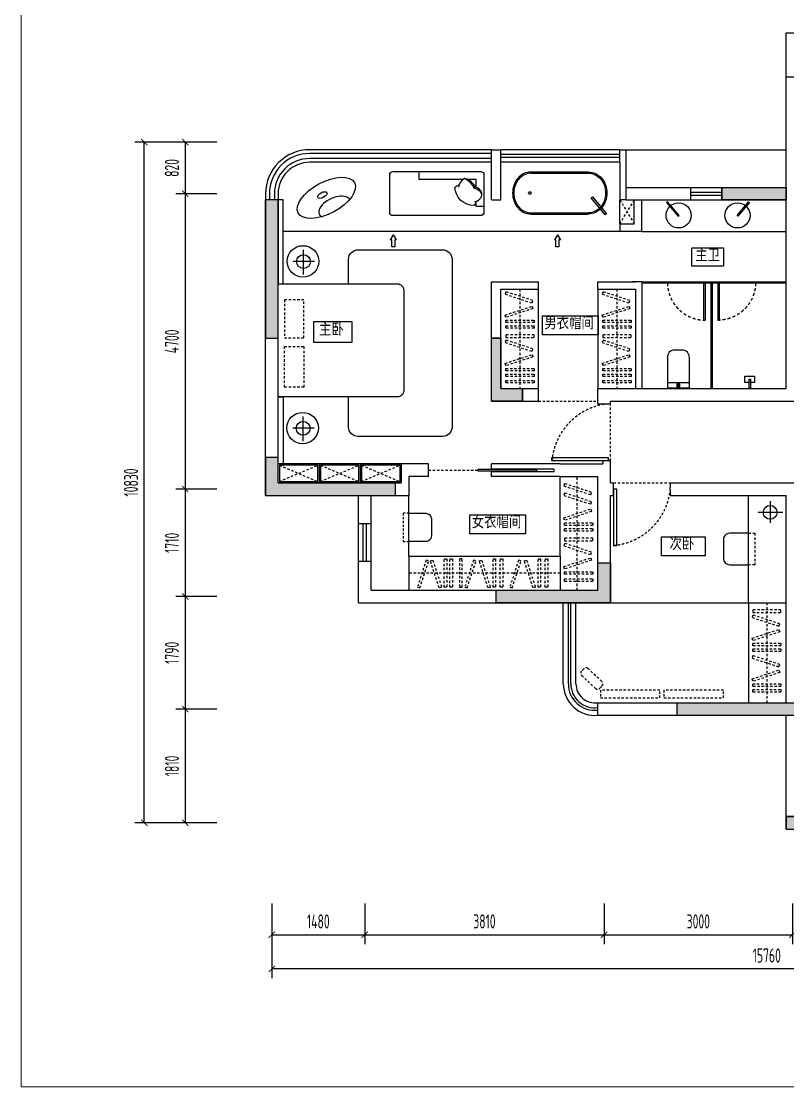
# Model space of a CAD drawing. Header units: millimetres. Extents: x 21217 to 46165, y -231 to 25473.
# Drawn here: x 21217 to 33419, y -231 to 16722 of the extents above; entities that cross this region are included whole.
import ezdxf

# ---------------------------------------------------------------- set-up
doc = ezdxf.new("R2010")
doc.units = ezdxf.units.MM
doc.linetypes.add('JIS_02_0.7', pattern=[1.35, 0.75, -0.6])
doc.layers.get('Defpoints').update_dxf_attribs({"color": 250})
doc.layers.add('4-灯具', color=6, linetype='Continuous')
doc.layers.add('Q◆06 新建墙体', color=7, linetype='Continuous')
doc.layers.add('Q◆02 墙柱填充', color=250, linetype='Continuous', lineweight=0)
doc.styles.add('CCD_DIM', font='ARCHS.SHX', dxfattribs={"width": 0.7})
doc.styles.add('仿宋', font='', dxfattribs={"width": 0.8})
doc.styles.get('仿宋').set_extended_font_data('FangSong_GB2312')
doc.dimstyles.new('海龍1：100', dxfattribs={"dimscale": 100, "dimtxt": 2.25, "dimasz": 1, "dimexe": 1.5, "dimexo": 1, "dimgap": 1, "dimtad": 1, "dimdec": 0, "dimdsep": 46, "dimtxsty": 'CCD_DIM', "dimblk": 'ARCHTICK', "dimcen": 1, "dimclrd": 66, "dimclre": 66, "dimclrt": 41, "dimadec": 0, "dimazin": 2, "dimtfac": 1, "dimtdec": 4, "dimtix": 1, "dimtmove": 2, "dimatfit": 3, "dimldrblk": 'hl_arrow3', "dimfxl": 5, "dimfxlon": 1, "dimtolj": 1, "dimarcsym": 0})

# ---------------------------------------------------------------- blocks, each defined once
blk = doc.blocks.new('_ArchTick')
at = {"color": 2, "linetype": 'ByBlock', "const_width": 0.15}
blk.add_lwpolyline([(-0.5, -0.5), (0.5, 0.5)], dxfattribs=at)
blk = doc.blocks.new('*D22')
at = {"color": 66, "lineweight": -2, "transparency": 16777216}
for p, q in [((25206, 2686), (25206, 2036)), ((26686, 2686), (26686, 2036)), ((25206, 2186), (26686, 2186))]:
    blk.add_line(p, q, dxfattribs=at)
at = {"layer": 'Defpoints', "color": 0, "lineweight": 15, "transparency": 16777216}
for p in [(25206, 4248), (26686, 4248), (26686, 2186)]:
    blk.add_point(p, dxfattribs=at)
at = {"color": 66, "lineweight": -2, "transparency": 16777216, "xscale": 100, "yscale": 100, "zscale": 100, "rotation": 180}
blk.add_blockref('_ArchTick', (25206, 2186), dxfattribs=at)
at = {"color": 66, "lineweight": -2, "transparency": 16777216, "xscale": 100, "yscale": 100, "zscale": 100}
blk.add_blockref('_ArchTick', (26686, 2186), dxfattribs=at)
at = {"color": 41, "transparency": 16777216, "insert": (25946, 2398), "char_height": 225, "attachment_point": 5, "style": 'CCD_DIM'}
blk.add_mtext('\\A1;1480', dxfattribs=at)
blk = doc.blocks.new('hl_arrow3')
at = {"color": 2}
blk.add_line((0, 0), (-1, 0), dxfattribs=at)
at = {"color": 2, "const_width": 0.1}
blk.add_lwpolyline([(-0.75, -1.3), (0, 0), (-0.75, 1.3)], dxfattribs=at)
blk = doc.blocks.new('*D23')
at = {"color": 66, "lineweight": -2, "transparency": 16777216}
for p, q in [((26686, 2686), (26686, 2036)), ((30496, 2686), (30496, 2036)), ((26686, 2186), (30496, 2186))]:
    blk.add_line(p, q, dxfattribs=at)
at = {"layer": 'Defpoints', "color": 0, "lineweight": 15, "transparency": 16777216}
for p in [(26686, 4248), (30496, 3222), (30496, 2186)]:
    blk.add_point(p, dxfattribs=at)
at = {"color": 66, "lineweight": -2, "transparency": 16777216, "xscale": 100, "yscale": 100, "zscale": 100, "rotation": 180}
blk.add_blockref('_ArchTick', (26686, 2186), dxfattribs=at)
at = {"color": 66, "lineweight": -2, "transparency": 16777216, "xscale": 100, "yscale": 100, "zscale": 100}
blk.add_blockref('_ArchTick', (30496, 2186), dxfattribs=at)
at = {"color": 41, "transparency": 16777216, "insert": (28591, 2398), "char_height": 225, "attachment_point": 5, "style": 'CCD_DIM'}
blk.add_mtext('\\A1;3810', dxfattribs=at)
blk = doc.blocks.new('*D24')
at = {"color": 66, "lineweight": -2, "transparency": 16777216}
for p, q in [((30496, 2686), (30496, 2036)), ((33496, 2686), (33496, 2036)), ((30496, 2186), (33496, 2186))]:
    blk.add_line(p, q, dxfattribs=at)
at = {"layer": 'Defpoints', "color": 0, "lineweight": 15, "transparency": 16777216}
for p in [(30496, 3222), (33496, 3372), (33496, 2186)]:
    blk.add_point(p, dxfattribs=at)
at = {"color": 66, "lineweight": -2, "transparency": 16777216, "xscale": 100, "yscale": 100, "zscale": 100, "rotation": 180}
blk.add_blockref('_ArchTick', (30496, 2186), dxfattribs=at)
at = {"color": 66, "lineweight": -2, "transparency": 16777216, "xscale": 100, "yscale": 100, "zscale": 100}
blk.add_blockref('_ArchTick', (33496, 2186), dxfattribs=at)
at = {"color": 41, "transparency": 16777216, "insert": (31996, 2398), "char_height": 225, "attachment_point": 5, "style": 'CCD_DIM'}
blk.add_mtext('\\A1;3000', dxfattribs=at)
blk = doc.blocks.new('*D28')
at = {"color": 66, "lineweight": -2, "transparency": 16777216}
for p, q in [((25206, 2144), (25206, 1494)), ((40966, 2144), (40966, 1494)), ((40966, 1644), (25206, 1644))]:
    blk.add_line(p, q, dxfattribs=at)
at = {"layer": 'Defpoints', "color": 0, "lineweight": 15, "transparency": 16777216}
for p in [(25206, 3706), (40966, 2852), (25206, 1644)]:
    blk.add_point(p, dxfattribs=at)
at = {"color": 66, "lineweight": -2, "transparency": 16777216, "xscale": 100, "yscale": 100, "zscale": 100, "rotation": 180}
blk.add_blockref('_ArchTick', (25206, 1644), dxfattribs=at)
at = {"color": 66, "lineweight": -2, "transparency": 16777216, "xscale": 100, "yscale": 100, "zscale": 100}
blk.add_blockref('_ArchTick', (40966, 1644), dxfattribs=at)
at = {"color": 41, "transparency": 16777216, "insert": (33086, 1856), "char_height": 225, "attachment_point": 5, "style": 'CCD_DIM'}
blk.add_mtext('\\A1;15760', dxfattribs=at)
blk = doc.blocks.new('*D29')
at = {"color": 66, "lineweight": -2, "transparency": 16777216}
for p, q in [((24328, 14798), (23678, 14798)), ((23828, 14798), (23828, 13978)), ((24328, 13978), (23678, 13978))]:
    blk.add_line(p, q, dxfattribs=at)
at = {"layer": 'Defpoints', "color": 0, "lineweight": 15, "transparency": 16777216}
for p in [(25736, 14798), (23828, 13978), (25736, 13978)]:
    blk.add_point(p, dxfattribs=at)
at = {"color": 66, "lineweight": -2, "transparency": 16777216, "xscale": 100, "yscale": 100, "zscale": 100}
for p, rotation in [((23828, 14798), 90), ((23828, 13978), 270)]:
    blk.add_blockref('_ArchTick', p, dxfattribs=dict(at, rotation=rotation))
at = {"color": 41, "transparency": 16777216, "insert": (23615, 14388), "char_height": 225, "attachment_point": 5, "rotation": 90, "style": 'CCD_DIM'}
blk.add_mtext('\\A1;820', dxfattribs=at)
blk = doc.blocks.new('*D30')
at = {"color": 66, "lineweight": -2, "transparency": 16777216}
for p, q in [((24328, 13978), (23678, 13978)), ((23828, 13978), (23828, 9278)), ((24328, 9278), (23678, 9278))]:
    blk.add_line(p, q, dxfattribs=at)
at = {"layer": 'Defpoints', "color": 0, "lineweight": 15, "transparency": 16777216}
for p in [(24489, 13978), (23828, 9278), (24489, 9278)]:
    blk.add_point(p, dxfattribs=at)
at = {"color": 66, "lineweight": -2, "transparency": 16777216, "xscale": 100, "yscale": 100, "zscale": 100}
for p, rotation in [((23828, 13978), 90), ((23828, 9278), 270)]:
    blk.add_blockref('_ArchTick', p, dxfattribs=dict(at, rotation=rotation))
at = {"color": 41, "transparency": 16777216, "insert": (23615, 11628), "char_height": 225, "attachment_point": 5, "rotation": 90, "style": 'CCD_DIM'}
blk.add_mtext('\\A1;4700', dxfattribs=at)
blk = doc.blocks.new('*D31')
at = {"color": 66, "lineweight": -2, "transparency": 16777216}
for p, q in [((24328, 9278), (23678, 9278)), ((23828, 9278), (23828, 7568)), ((24328, 7568), (23678, 7568))]:
    blk.add_line(p, q, dxfattribs=at)
at = {"layer": 'Defpoints', "color": 0, "lineweight": 15, "transparency": 16777216}
for p in [(24489, 9278), (23828, 7568), (24489, 7568)]:
    blk.add_point(p, dxfattribs=at)
at = {"color": 66, "lineweight": -2, "transparency": 16777216, "xscale": 100, "yscale": 100, "zscale": 100}
for p, rotation in [((23828, 9278), 90), ((23828, 7568), 270)]:
    blk.add_blockref('_ArchTick', p, dxfattribs=dict(at, rotation=rotation))
at = {"color": 41, "transparency": 16777216, "insert": (23615, 8423), "char_height": 225, "attachment_point": 5, "rotation": 90, "style": 'CCD_DIM'}
blk.add_mtext('\\A1;1710', dxfattribs=at)
blk = doc.blocks.new('*D32')
at = {"color": 66, "lineweight": -2, "transparency": 16777216}
for p, q in [((24328, 7568), (23678, 7568)), ((23828, 7568), (23828, 5778)), ((24328, 5778), (23678, 5778))]:
    blk.add_line(p, q, dxfattribs=at)
at = {"layer": 'Defpoints', "color": 0, "lineweight": 15, "transparency": 16777216}
for p in [(24489, 7568), (23828, 5778), (24489, 5778)]:
    blk.add_point(p, dxfattribs=at)
at = {"color": 66, "lineweight": -2, "transparency": 16777216, "xscale": 100, "yscale": 100, "zscale": 100}
for p, rotation in [((23828, 7568), 90), ((23828, 5778), 270)]:
    blk.add_blockref('_ArchTick', p, dxfattribs=dict(at, rotation=rotation))
at = {"color": 41, "transparency": 16777216, "insert": (23615, 6673), "char_height": 225, "attachment_point": 5, "rotation": 90, "style": 'CCD_DIM'}
blk.add_mtext('\\A1;1790', dxfattribs=at)
blk = doc.blocks.new('*D33')
at = {"color": 66, "lineweight": -2, "transparency": 16777216}
for p, q in [((24328, 5778), (23678, 5778)), ((23828, 5778), (23828, 3968)), ((24328, 3968), (23678, 3968))]:
    blk.add_line(p, q, dxfattribs=at)
at = {"layer": 'Defpoints', "color": 0, "lineweight": 15, "transparency": 16777216}
for p in [(24489, 5778), (23828, 3968), (24489, 3968)]:
    blk.add_point(p, dxfattribs=at)
at = {"color": 66, "lineweight": -2, "transparency": 16777216, "xscale": 100, "yscale": 100, "zscale": 100}
for p, rotation in [((23828, 5778), 90), ((23828, 3968), 270)]:
    blk.add_blockref('_ArchTick', p, dxfattribs=dict(at, rotation=rotation))
at = {"color": 41, "transparency": 16777216, "insert": (23615, 4873), "char_height": 225, "attachment_point": 5, "rotation": 90, "style": 'CCD_DIM'}
blk.add_mtext('\\A1;1810', dxfattribs=at)
blk = doc.blocks.new('*D34')
at = {"color": 66, "lineweight": -2, "transparency": 16777216}
for p, q in [((23676, 14798), (23026, 14798)), ((23176, 3968), (23176, 14798)), ((23676, 3968), (23026, 3968))]:
    blk.add_line(p, q, dxfattribs=at)
at = {"layer": 'Defpoints', "color": 0, "lineweight": 15, "transparency": 16777216}
for p in [(23176, 14798), (23838, 14798), (23838, 3968)]:
    blk.add_point(p, dxfattribs=at)
at = {"color": 66, "lineweight": -2, "transparency": 16777216, "xscale": 100, "yscale": 100, "zscale": 100}
for p, rotation in [((23176, 14798), 90), ((23176, 3968), 270)]:
    blk.add_blockref('_ArchTick', p, dxfattribs=dict(at, rotation=rotation))
at = {"color": 41, "transparency": 16777216, "insert": (22964, 9383), "char_height": 225, "attachment_point": 5, "rotation": 90, "style": 'CCD_DIM'}
blk.add_mtext('\\A1;10830', dxfattribs=at)
blk = doc.blocks.new('HGHBGGBF')
at = {"color": 251}
for points in [[(-122009, -1531607), (-121854, -1531607), (-121854, -1531371), (-122009, -1531371)], [(-121934, -1531507), (-121704, -1531507), (-121704, -1531479), (-121934, -1531479)]]:
    blk.add_lwpolyline(points, close=True, dxfattribs=at)
blk = doc.blocks.new('HFFVD')
at = {"color": 251, "linetype": 'JIS_02_0.7', "ltscale": 50}
blk.add_lwpolyline([(-1410227, -944635), (-1409727, -944635), (-1409727, -944535), (-1410227, -944535)], close=True, dxfattribs=at)
at = {"color": 2}
blk.add_lwpolyline([(-1409727, -944635), (-1409727, -944935, -0.414214), (-1409827, -945035), (-1410127, -945035, -0.414214), (-1410227, -944935), (-1410227, -944635)], format="xyb", dxfattribs=at)
blk = doc.blocks.new('jghgggvg')
at = {"color": 251}
for p, q in [((-1406051, -938059), (-1406051, -937718)), ((-1406255, -937883), (-1405862, -937883))]:
    blk.add_line(p, q, dxfattribs=at)
blk.add_circle((-1406052, -937883), 110, dxfattribs=at)
blk = doc.blocks.new('A$C055644AB')
at = {"color": 2, "linetype": 'ByBlock'}
for p, q in [((0, 295), (0, 1206)), ((20, 296), (20, 1206)), ((650, 296), (650, 1208)), ((670, 296), (670, 1206))]:
    blk.add_line(p, q, dxfattribs=at)
for points in [[(0, 1206, -0.113668), (27, 1321, -0.103537), (102, 1419, -0.09183), (208, 1480, -0.084978), (335, 1502, -0.084978), (462, 1480, -0.09183), (568, 1419, -0.103537), (643, 1321, -0.113668), (670, 1206)], [(20, 1206, -0.113668), (45, 1312, -0.103537), (115, 1404, -0.09183), (215, 1461, -0.084978), (335, 1482, -0.084978), (455, 1461, -0.09183), (555, 1404, -0.103537), (626, 1312, -0.113668), (650, 1206)], [(0, 296, 0.113668), (27, 181, 0.103537), (102, 83, 0.09183), (208, 22, 0.084978), (335, 0, 0.084978), (462, 22, 0.09183), (568, 83, 0.103537), (643, 181, 0.113668), (670, 296, 0.113668)], [(20, 296, 0.113668), (45, 189, 0.103537), (115, 98, 0.09183), (215, 41, 0.084978), (335, 20, 0.084978), (455, 41, 0.09183), (555, 98, 0.103537), (626, 189, 0.113668), (650, 296, 0.113668)]]:
    blk.add_lwpolyline(points, format="xyb", dxfattribs=at)
blk.add_lwpolyline([(396, 1270), (667, 1494), (684, 1473), (414, 1249)], close=True, dxfattribs=at)
blk.add_circle((335, 274), 21.9, dxfattribs=at)
blk = doc.blocks.new('JGFBGFBV')
at = {"color": 2}
for p, q in [((-1288079, -1148206), (-1288196, -1148206)), ((-1288312, -1148324), (-1288312, -1148806)), ((-1287962, -1148806), (-1287962, -1148324)), ((-1288293, -1148718), (-1287982, -1148718)), ((-1288312, -1148806), (-1287962, -1148806)), ((-1288137, -1148790), (-1288137, -1148747))]:
    blk.add_line(p, q, dxfattribs=at)
blk.add_lwpolyline([(-1288163, -1148790), (-1288112, -1148790), (-1288112, -1148747), (-1288163, -1148747)], close=True, dxfattribs=at)
for centre, radius, start, end in [((-1288201, -1148317), 112, 87.5217, 183.4945), ((-1288074, -1148317), 112, 356.5055, 92.4783), ((-1288291, -1148739), 21.3, 94.8555, 173.6794), ((-1287984, -1148739), 21.3, 6.3206, 85.1445)]:
    blk.add_arc(centre, radius, start, end, dxfattribs=at)
blk = doc.blocks.new('BVC C C')
at = {"color": 251}
for p, q in [((-1304582, -1068346), (-1304582, -1068326)), ((-1304082, -1068346), (-1304082, -1068326))]:
    blk.add_line(p, q, dxfattribs=at)
blk.add_lwpolyline([(-1304582, -1067836), (-1304562, -1067836), (-1304562, -1068336), (-1304582, -1068336)], close=True, dxfattribs=at)
at = {"color": 251, "linetype": 'JIS_02_0.7', "ltscale": 50}
blk.add_arc((-1304582, -1068336), 500, 1.146, 90, dxfattribs=at)
blk = doc.blocks.new('HGFHFDBF')
at = {"color": 251}
for p, q in [((-1353064, -1072956), (-1353119, -1073051)), ((-1353092, -1073180), (-1353092, -1073051)), ((-1353036, -1073051), (-1353036, -1073180)), ((-1353036, -1073180), (-1353092, -1073180))]:
    blk.add_line(p, q, dxfattribs=at)
at = {"layer": '4-灯具', "color": 251}
for p, q in [((-1353092, -1073051), (-1353119, -1073051)), ((-1353064, -1072956), (-1353009, -1073051)), ((-1353009, -1073051), (-1353036, -1073051))]:
    blk.add_line(p, q, dxfattribs=at)

msp = doc.modelspace()

# ---------------------------------------------------------------- linework, layer by layer
at = {"color": 7}
for p, q in [((33396.5, 16538.2), (36066.5, 16538.2)), ((33396.5, 15838.2), (33396.5, 16538.2)), ((30746.5, 14478.2), (30746.5, 13878.2)), ((28701.5, 13878.2), (28851.5, 13878.2)), ((30846.5, 13878.2), (30746.5, 13878.2)), ((30976.5, 13498.2), (30976.5, 13878.2)), ((31096.5, 13378.2), (31096.5, 13878.2)), ((30746.5, 13498.2), (30746.5, 13378.2)), ((31096.5, 13378.2), (30746.5, 13378.2)), ((28851.5, 12578.2), (29451.5, 12578.2)), ((29451.5, 12458.2), (29451.5, 12578.2)), ((30396.5, 12578.2), (30946.5, 12578.2)), ((30396.5, 12578.2), (30996.5, 12578.2)), ((30396.5, 12458.2), (30396.5, 12578.2)), ((31096.5, 12578.2), (30946.5, 12578.2)), ((31096.5, 12578.2), (31096.5, 10878.2)), ((28851.5, 12458.2), (29451.5, 12458.2)), ((30396.5, 12458.2), (30996.5, 12458.2)), ((30996.5, 12458.2), (30996.5, 10878.2)), ((30996.5, 12458.2), (30996.5, 10878.2)), ((29196.5, 10878.2), (29451.5, 10878.2)), ((29451.5, 10678.2), (29451.5, 10878.2)), ((27266.5, 9678.2), (27266.5, 9378.2)), ((30596.5, 9728.2), (30476.5, 9728.2)), ((30476.5, 9728.2), (30476.5, 9678.2)), ((30596.5, 9678.2), (30596.5, 9728.2)), ((30596.5, 9478.2), (30596.5, 9678.2)), ((27386.5, 9478.2), (27386.5, 9178.2)), ((29846.5, 6178.2), (29846.5, 7468.2)), ((30046.5, 6178.2), (30046.5, 7468.2))]:
    msp.add_line(p, q, dxfattribs=at)
at = {"color": 2}
for p, q in [((33396.5, 15838.2), (33596.5, 15838.2)), ((30746.5, 14603.2), (28851.5, 14603.2)), ((30746.5, 14553.2), (28851.5, 14553.2)), ((31871.5, 14003.2), (32371.5, 14003.2)), ((31871.5, 13953.2), (32371.5, 13953.2)), ((30746.5, 13378.2), (25384.5, 13378.2)), ((31096.5, 13378.2), (33396.5, 13378.2)), ((27266.5, 9678.2), (25306.5, 9678.2)), ((25959.8, 9678.2), (25959.8, 9378.2)), ((26613.1, 9678.2), (26613.1, 9378.2)), ((29796.5, 8213.2), (29795.4, 9471.8)), ((27386.5, 8213.2), (27386.5, 9178.2)), ((32796.5, 7468.2), (32796.5, 9178.2)), ((26661.5, 8123.2), (26661.5, 8723.2)), ((26711.5, 8123.2), (26711.5, 8723.2)), ((27386.5, 8213.2), (29796.5, 8213.2)), ((27386.5, 8213.2), (27386.5, 7668.2)), ((29796.5, 8213.2), (29796.5, 7668.2)), ((29926.5, 6178.2), (29926.5, 7468.2)), ((29966.5, 6178.2), (29966.5, 7468.2)), ((30596.5, 7468.2), (33396.5, 7468.2)), ((32796.5, 7468.2), (32796.5, 5878.2))]:
    msp.add_line(p, q, dxfattribs=at)
for p, q in [((28701.5, 14677.6), (28851.5, 14678.2)), ((30746.5, 14678.2), (28851.5, 14678.2)), ((30746.5, 14478.2), (28851.5, 14478.2)), ((31871.5, 14078.2), (31871.5, 13878.2)), ((31871.5, 14078.2), (32371.5, 14078.2)), ((32371.5, 14078.2), (32371.5, 13878.2)), ((32371.5, 13878.2), (32371.5, 14078.2)), ((32371.5, 14078.2), (33396.5, 14078.2)), ((33396.5, 14078.2), (33396.5, 13878.2)), ((30846.5, 13878.2), (31596.5, 13878.2)), ((31596.5, 13878.2), (33396.5, 13878.2)), ((31871.5, 13878.2), (32371.5, 13878.2)), ((33396.5, 13878.2), (32371.5, 13878.2)), ((30746.5, 13498.2), (30976.5, 13498.2)), ((28701.5, 10678.2), (28701.5, 11678.2)), ((28701.5, 11678.2), (28851.5, 11678.2)), ((28851.5, 11678.2), (28851.5, 10878.2)), ((28851.5, 10878.2), (29196.5, 10878.2)), ((29196.5, 10878.2), (29196.5, 10678.2)), ((30396.5, 10678.2), (30396.5, 10878.2)), ((29196.5, 10678.2), (28701.5, 10678.2)), ((25106.5, 9778.2), (25106.5, 9178.2)), ((25306.5, 9778.2), (25106.5, 9778.2)), ((25306.5, 9378.2), (25306.5, 9778.2)), ((27175.2, 9378.2), (25306.5, 9378.2)), ((27175.2, 9178.2), (27175.2, 9378.2)), ((31546.5, 9378.2), (31546.5, 9298.2)), ((25106.5, 9178.2), (27175.2, 9178.2)), ((31546.5, 9298.2), (31546.5, 9298.2)), ((31546.5, 9258.2), (31546.5, 9298.2)), ((31546.5, 9258.2), (31546.5, 9178.2)), ((31546.5, 9258.2), (31546.5, 9258.2)), ((26586.5, 8123.2), (26586.5, 8723.2)), ((26786.5, 8123.2), (26786.5, 8723.2)), ((30396.5, 7668.2), (30396.5, 8104.7)), ((30396.5, 8104.7), (30596.5, 8104.7)), ((30596.5, 8104.7), (30596.5, 7468.2)), ((28776.5, 7468.2), (28776.5, 7668.2)), ((28776.5, 7668.2), (30396.5, 7668.2)), ((30596.5, 7468.2), (28776.5, 7468.2)), ((30396.5, 5678.2), (30396.5, 5878.2)), ((31657.1, 5678.2), (31657.1, 5878.2)), ((33396.5, 5878.2), (33596.5, 5878.2)), ((33396.5, 4068.2), (33396.5, 5678.2)), ((33396.5, 4068.2), (33396.5, 3868.2)), ((35601.5, 4068.2), (33396.5, 4068.2)), ((33396.5, 3868.2), (35746.5, 3868.2))]:
    msp.add_line(p, q)
at = {"color": 251, "linetype": 'JIS_02_0.7', "ltscale": 50}
for p, q in [((30746.5, 13498.2), (30976.5, 13878.2)), ((30746.5, 13878.2), (30976.5, 13498.2)), ((29155.5, 12458.2), (29155.5, 10878.2)), ((30700.5, 12458.2), (30700.5, 10878.2)), ((29451.5, 10678.2), (30396.5, 10678.2)), ((30596.5, 9728.2), (30596.5, 10628.2)), ((25326.5, 9398.2), (25939.8, 9658.2)), ((25326.5, 9658.2), (25939.8, 9398.2)), ((25979.8, 9398.2), (26593.1, 9658.2)), ((25979.8, 9658.2), (26593.1, 9398.2)), ((26633.1, 9398.2), (27246.5, 9658.2)), ((26633.1, 9658.2), (27246.5, 9398.2)), ((27701.5, 9578.1), (28488.4, 9578.1)), ((30064.8, 7668.2), (30064.8, 9478.2)), ((30646.5, 9378.2), (31546.5, 9378.2)), ((29796.5, 7940.7), (27386.5, 7940.7)), ((33086.7, 7468.2), (33086.7, 5878.2))]:
    msp.add_line(p, q, dxfattribs=at)
at = {"color": 2, "linetype": 'ByBlock'}
for p, q in [((30746.5, 13498.2), (30746.5, 13878.2)), ((29451.5, 10878.2), (29451.5, 12458.2)), ((30396.5, 12458.2), (30396.5, 10878.2))]:
    msp.add_line(p, q, dxfattribs=at)
at = {"color": 251}
for p, q in [((31096.5, 12578.2), (33396.5, 12578.2)), ((31096.5, 12558.2), (33396.5, 12558.2)), ((32194.6, 12558.2), (32194.6, 10878.2)), ((32214.6, 12558.2), (32214.6, 10878.2))]:
    msp.add_line(p, q, dxfattribs=at)
msp.add_lwpolyline([(28701.5, 14678.2), (25806.5, 14677.6, 0.4142136), (25106.5, 13977.6), (25106.5, 13878.2)], format="xyb")
at = {"color": 2}
for points in [[(28701.5, 14617.6), (25806.5, 14617.6, 0.4142136), (25166.5, 13977.6), (25166.5, 13878.2)], [(28701.5, 14537.6), (25806.5, 14537.6, 0.4142136), (25246.5, 13977.6), (25246.5, 13878.2)]]:
    msp.add_lwpolyline(points, format="xyb", dxfattribs=at)
at = {"color": 7}
msp.add_lwpolyline([(28701.5, 14477.6), (25806.5, 14477.6, 0.4142136), (25306.5, 13977.6), (25306.5, 13878.2)], format="xyb", dxfattribs=at)
msp.add_lwpolyline([(25106.5, 11678.2), (25306.5, 11678.2), (25306.5, 13878.2), (25106.5, 13878.2)], close=True)
at = {"color": 2, "linetype": 'ByBlock'}
for points in [[(25384.5, 13878.2), (25306.5, 13878.2), (25306.5, 12543.4), (25384.5, 12543.4)], [(25384.5, 9678.2), (25306.5, 9678.2), (25306.5, 10743.4), (25384.5, 10743.4)]]:
    msp.add_lwpolyline(points, close=True, dxfattribs=at)
at = {"color": 251}
for points in [[(31504.4, 13850.8), (31488.9, 13837.6), (31674.5, 13620.3), (31689.9, 13633.5)], [(32797.3, 13850.8), (32812.7, 13837.6), (32627.2, 13620.3), (32611.8, 13633.5)], [(31891.4, 13116.2), (32398.7, 13116.2), (32398.7, 12826.3), (31891.4, 12826.3)], [(25872.8, 11947.2), (26479.9, 11947.2), (26479.9, 11609.2), (25872.8, 11609.2)], [(29512.9, 12036.3), (30401.6, 12036.3), (30401.6, 11732), (29512.9, 11732)], [(25326.5, 9398.2), (25939.8, 9398.2), (25939.8, 9658.2), (25326.5, 9658.2)], [(25979.8, 9398.2), (26593.1, 9398.2), (26593.1, 9658.2), (25979.8, 9658.2)], [(26633.1, 9398.2), (27246.5, 9398.2), (27246.5, 9658.2), (26633.1, 9658.2)], [(29420.2, 9593.1), (29420.2, 9563.1), (28488.4, 9563.1), (28488.4, 9593.1)], [(28358, 8870), (29246.7, 8870), (29246.7, 8565.7), (28358, 8565.7)], [(31407.5, 8517.8), (32106.5, 8517.8), (32106.5, 8213.5), (31407.5, 8213.5)]]:
    msp.add_lwpolyline(points, close=True, dxfattribs=at)
msp.add_lwpolyline([(26428, 12543.4), (26428, 12935.7, -0.4142136), (26578, 13085.7), (27924.4, 13085.7, -0.4142136), (28074.4, 12935.7), (28074.4, 10265, -0.4142136), (27924.4, 10115), (26578, 10115, -0.4142136), (26428, 10265), (26428, 10743.4)], format="xyb", dxfattribs=at)
at = {"color": 2, "linetype": 'ByBlock'}
msp.add_lwpolyline([(25306.5, 10743.4), (25306.5, 12543.4), (27206.5, 12543.4, -0.4142136), (27306.5, 12443.4), (27306.5, 10843.4, -0.4142136), (27206.5, 10743.4)], format="xyb", close=True, dxfattribs=at)
at = {"color": 251, "linetype": 'JIS_02_0.7', "ltscale": 50}
for points in [[(29361.1, 12277.4), (28933.3, 12416.9), (28920.9, 12378.9), (29348.7, 12239.4)], [(30906.1, 12277.4), (30478.3, 12416.9), (30465.9, 12378.9), (30893.7, 12239.4)], [(25405, 12292), (25405, 11684.6), (25716.6, 11684.6), (25716.6, 12292)], [(29361.1, 12149.4), (28933.3, 12009.9), (28920.9, 12048), (29348.7, 12187.5)], [(30906.1, 12149.4), (30478.3, 12009.9), (30465.9, 12048), (30893.7, 12187.5)], [(29380.5, 11927.4), (28930.5, 11927.4), (28930.5, 11967.4), (29380.5, 11967.4)], [(29380.5, 11837.7), (28930.5, 11837.7), (28930.5, 11877.7), (29380.5, 11877.7)], [(30925.5, 11927.4), (30475.5, 11927.4), (30475.5, 11967.4), (30925.5, 11967.4)], [(30925.5, 11837.7), (30475.5, 11837.7), (30475.5, 11877.7), (30925.5, 11877.7)], [(29380.5, 11730.4), (28930.5, 11730.4), (28930.5, 11690.4), (29380.5, 11690.4)], [(30925.5, 11730.4), (30475.5, 11730.4), (30475.5, 11690.4), (30925.5, 11690.4)], [(25405, 10900.4), (25405, 11546.3), (25716.6, 11546.3), (25716.6, 10900.4)], [(29361.1, 11508.5), (28933.3, 11648), (28920.9, 11609.9), (29348.7, 11470.4)], [(30906.1, 11508.5), (30478.3, 11648), (30465.9, 11609.9), (30893.7, 11470.4)], [(29361.1, 11380.4), (28933.3, 11240.9), (28920.9, 11279), (29348.7, 11418.5)], [(30906.1, 11380.4), (30478.3, 11240.9), (30465.9, 11279), (30893.7, 11418.5)], [(29380.5, 11158.5), (28930.5, 11158.5), (28930.5, 11198.5), (29380.5, 11198.5)], [(30925.5, 11158.5), (30475.5, 11158.5), (30475.5, 11198.5), (30925.5, 11198.5)], [(29380.5, 11068.8), (28930.5, 11068.8), (28930.5, 11108.8), (29380.5, 11108.8)], [(30925.5, 11068.8), (30475.5, 11068.8), (30475.5, 11108.8), (30925.5, 11108.8)], [(29380.5, 10967.1), (28930.5, 10967.1), (28930.5, 11007.1), (29380.5, 11007.1)], [(30925.5, 10967.1), (30475.5, 10967.1), (30475.5, 11007.1), (30925.5, 11007.1)], [(30294.8, 9226.3), (29867, 9365.8), (29854.6, 9327.8), (30282.4, 9188.3)], [(30294.8, 9076.5), (29867, 9216), (29854.6, 9178), (30282.4, 9038.5)], [(30294.8, 8922.1), (29867, 8782.6), (29854.6, 8820.6), (30282.4, 8960.1)], [(30314.2, 8700.1), (29864.2, 8700.1), (29864.2, 8740.1), (30314.2, 8740.1)], [(30314.2, 8610.4), (29864.2, 8610.4), (29864.2, 8650.4), (30314.2, 8650.4)], [(30314.2, 8495.6), (29864.2, 8495.6), (29864.2, 8455.6), (30314.2, 8455.6)], [(30294.8, 8273.6), (29867, 8413.1), (29854.6, 8375), (30282.4, 8235.5)], [(27664.4, 8146.3), (27524.9, 7718.4), (27563, 7706), (27702.5, 8133.9)], [(27769.5, 8146.3), (27909, 7718.4), (27870.9, 7706), (27731.4, 8133.9)], [(27991.4, 8165.7), (27991.4, 7715.7), (27951.4, 7715.7), (27951.4, 8165.7)], [(28081.1, 8165.7), (28081.1, 7715.7), (28041.1, 7715.7), (28041.1, 8165.7)], [(28196, 8165.7), (28196, 7715.7), (28236, 7715.7), (28236, 8165.7)], [(28418, 8146.3), (28278.5, 7718.4), (28316.5, 7706), (28456, 8133.9)], [(28546, 8146.3), (28685.5, 7718.4), (28647.5, 7706), (28508, 8133.9)], [(28768, 8165.7), (28768, 7715.7), (28728, 7715.7), (28728, 8165.7)], [(28881.5, 8165.7), (28881.5, 7715.7), (28841.5, 7715.7), (28841.5, 8165.7)], [(29134.8, 8146.3), (28995.3, 7718.4), (29033.3, 7706), (29172.8, 8133.9)], [(29262.8, 8146.3), (29402.3, 7718.4), (29364.3, 7706), (29224.8, 8133.9)], [(29484.8, 8165.7), (29484.8, 7715.7), (29444.8, 7715.7), (29444.8, 8165.7)], [(29598.3, 8165.7), (29598.3, 7715.7), (29558.3, 7715.7), (29558.3, 8165.7)], [(30294.8, 8145.6), (29867, 8006.1), (29854.6, 8044.1), (30282.4, 8183.6)], [(30314.2, 7923.6), (29864.2, 7923.6), (29864.2, 7963.6), (30314.2, 7963.6)], [(30314.2, 7810.1), (29864.2, 7810.1), (29864.2, 7850.1), (30314.2, 7850.1)], [(33311.7, 7356.5), (32861.7, 7356.5), (32861.7, 7316.5), (33311.7, 7316.5)], [(33292.2, 7134.5), (32864.4, 7274), (32852, 7236), (33279.8, 7096.5)], [(33292.2, 7006.5), (32864.4, 6867), (32852, 6905), (33279.8, 7044.6)], [(33311.7, 6784.5), (32861.7, 6784.5), (32861.7, 6824.5), (33311.7, 6824.5)], [(33292.2, 6487.8), (32864.4, 6627.3), (32852, 6589.3), (33279.8, 6449.8)], [(33311.7, 6694.8), (32861.7, 6694.8), (32861.7, 6734.8), (33311.7, 6734.8)], [(33292.2, 6359.8), (32864.4, 6220.3), (32852, 6258.4), (33279.8, 6397.9)], [(33311.7, 6137.8), (32861.7, 6137.8), (32861.7, 6177.8), (33311.7, 6177.8)], [(31384.1, 5954.1), (31384.1, 6080.4), (30436.7, 6080.4), (30436.7, 5954.1)], [(32396.8, 5954.1), (32396.8, 6080.4), (31449.4, 6080.4), (31449.4, 5954.1)], [(33311.7, 6048.1), (32861.7, 6048.1), (32861.7, 6088.1), (33311.7, 6088.1)]]:
    msp.add_lwpolyline(points, close=True, dxfattribs=at)
at = {"color": 2}
for points in [[(29664.7, 9779.4), (30560.4, 9779.4), (30560.4, 9728.2), (29664.7, 9728.2)], [(30697.7, 8382.4), (30697.7, 9278.2), (30646.5, 9278.2), (30646.5, 8382.4)]]:
    msp.add_lwpolyline(points, close=True, dxfattribs=at)
at = {"color": 251, "linetype": 'JIS_02_0.7', "ltscale": 50}
msp.add_lwpolyline([(30138.8, 6311.4), (30357.5, 6106, 0.4142136), (30428.2, 6108.2), (30462.4, 6144.6, 0.4142136), (30460.2, 6215.3), (30241.5, 6420.7, 0.4142136), (30170.9, 6418.5), (30136.6, 6382.1, 0.4142136)], format="xyb", close=True, dxfattribs=at)
at = {"color": 2}
for centre, radius in [((31681.8, 13632.7), 200), ((32619.9, 13632.7), 200), ((25702.4, 12901.4), 250), ((25696.3, 10248.8), 250)]:
    msp.add_circle(centre, radius, dxfattribs=at)
at = {"color": 251, "linetype": 'JIS_02_0.7', "ltscale": 50}
for centre, radius, start, end in [((30667.2, 9636), 1006.7, 99.76487, 174.74872), ((30558.7, 9375.2), 996.6, 275.05467, 350.70314)]:
    msp.add_arc(centre, radius, start, end, dxfattribs=at)
at = {"color": 7}
for centre, radius, start, end in [((30350.1, 6179.7), 503.6, 180.17178, 275.28084), ((30352, 6180.5), 305.5, 180.43011, 278.3673)]:
    msp.add_arc(centre, radius, start, end, dxfattribs=at)
at = {"color": 2}
for radius, end in [(420, 276.83714), (380, 277.56084)]:
    msp.add_arc((30346.5, 6178.2), radius, 180, end, dxfattribs=at)
msp.add_ellipse((26075, 13912.9), major_axis=(-448.8, -243), ratio=0.4926211, dxfattribs=at)
at = {"color": 251}
msp.add_ellipse((26009.7, 13957.3), major_axis=(-72.7, -39.4), ratio=0.4926211, dxfattribs=at)
at = {"color": 2}
msp.add_ellipse((26206.6, 13764.1), major_axis=(246.7, 110.5), ratio=0.5433626, start_param=0.1066711, end_param=3.5228728, dxfattribs=at)
at = {"color": 7}
for p in [(25959.8, 9678.2), (26613.1, 9678.2)]:
    msp.add_point(p, dxfattribs=at)
at = {"layer": 'Q◆02 墙柱填充'}
for points in [[(32371.5, 13878.2), (32371.5, 14078.2), (33396.5, 13878.2), (33396.5, 14078.2)], [(25106.5, 13878.2), (25106.5, 11678.2), (25306.5, 13878.2), (25306.5, 11678.2)], [(28701.5, 11678.2), (28701.5, 10878.2), (28851.5, 11678.2), (28851.5, 10878.2)], [(28701.5, 10678.2), (28701.5, 10878.2), (29196.5, 10678.2), (29196.5, 10878.2)], [(25106.5, 9778.2), (25106.5, 9378.2), (25306.5, 9778.2), (25306.5, 9378.2)], [(25106.5, 9178.2), (25106.5, 9378.2), (27175.2, 9178.2), (27175.2, 9378.2)], [(30396.5, 7668.2), (30396.5, 8104.7), (30596.5, 7668.2), (30596.5, 8104.7)], [(28776.5, 7668.2), (28776.5, 7468.2), (30596.5, 7668.2), (30596.5, 7468.2)], [(31657.1, 5878.2), (31657.1, 5678.2), (33596.5, 5878.2), (33596.5, 5678.2)], [(35751.5, 4068.2), (35751.5, 3868.2), (33396.5, 4068.2), (33396.5, 3868.2)]]:
    msp.add_solid(points, dxfattribs=at)
at = {"layer": 'Q◆06 新建墙体'}
for p, q in [((33396.5, 14898.2), (33396.5, 15838.2)), ((33396.5, 13878.2), (33396.5, 14898.2)), ((28701.5, 14078.2), (28701.5, 14677.6)), ((28851.5, 14078.2), (28851.5, 14677.6)), ((30746.5, 14478.2), (30746.5, 14678.2)), ((30746.5, 14678.2), (33396.5, 14678.2)), ((30846.5, 13878.2), (30846.5, 14678.2)), ((28701.5, 13878.2), (28701.5, 14078.2)), ((28851.5, 13878.2), (28851.5, 14078.2)), ((30846.5, 14078.2), (33396.5, 14078.2)), ((25306.5, 13878.2), (25106.5, 13878.2)), ((25106.5, 9178.2), (25106.5, 13878.2)), ((25306.5, 9378.2), (25306.5, 13878.2)), ((33396.5, 10878.2), (33396.5, 13878.2)), ((28701.5, 10678.2), (28701.5, 12578.2)), ((28701.5, 12578.2), (28796.5, 12578.2)), ((28796.5, 12578.2), (28851.5, 12578.2)), ((28851.5, 12578.2), (28851.5, 12578.2)), ((28851.5, 10878.2), (28851.5, 12458.2)), ((28851.5, 12458.2), (28851.5, 12458.2)), ((28851.5, 11678.2), (28701.5, 11678.2)), ((28851.5, 10878.2), (29196.5, 10878.2)), ((29196.5, 10678.2), (29196.5, 10878.2)), ((30396.5, 10878.2), (30396.5, 10878.2)), ((30396.5, 10878.2), (30566.5, 10878.2)), ((30566.5, 10878.2), (33396.5, 10878.2)), ((28701.5, 10678.2), (29451.5, 10678.2)), ((30396.5, 10678.2), (30396.5, 10678.2)), ((30396.5, 10628.2), (30396.5, 10678.2)), ((30596.5, 10628.2), (30396.5, 10628.2)), ((30596.5, 10678.2), (30646.5, 10678.2)), ((30596.5, 10628.2), (30596.5, 10678.2)), ((30646.5, 10678.2), (33596.5, 10678.2)), ((27701.5, 9678.2), (27266.5, 9678.2)), ((27701.5, 9618.2), (27701.5, 9678.2)), ((29796.5, 9678.2), (28701.5, 9678.2)), ((28701.5, 9618.2), (28701.5, 9678.2)), ((29796.5, 9678.2), (30476.5, 9678.2)), ((27701.5, 9618.2), (27701.5, 9618.2)), ((27701.5, 9538.2), (27701.5, 9618.2)), ((27701.5, 9478.2), (27701.5, 9538.2)), ((27701.5, 9538.2), (27701.5, 9538.2)), ((28701.5, 9618.2), (28701.5, 9618.2)), ((28701.5, 9618.2), (28701.5, 9618.2)), ((28701.5, 9618.2), (28701.5, 9618.2)), ((28701.5, 9598.2), (28701.5, 9618.2)), ((28701.5, 9598.2), (29701.5, 9598.2)), ((28701.5, 9538.2), (28701.5, 9558.2)), ((28701.5, 9558.2), (29701.5, 9558.2)), ((28701.5, 9478.2), (28701.5, 9538.2)), ((28701.5, 9538.2), (28701.5, 9538.2)), ((29700.4, 9551.8), (29700.4, 9591.8)), ((25306.5, 9378.2), (27266.5, 9378.2)), ((27701.5, 9478.2), (27386.5, 9478.2)), ((29796.5, 9478.2), (28701.5, 9478.2)), ((29796.5, 9478.2), (30396.5, 9478.2)), ((30396.5, 9378.2), (30396.5, 9478.2)), ((30396.5, 7668.2), (30396.5, 9378.2)), ((30596.5, 9378.2), (30596.5, 9478.2)), ((30596.5, 9378.2), (30646.5, 9378.2)), ((30646.5, 9178.2), (30646.5, 9378.2)), ((31546.5, 9378.2), (33696.5, 9378.2)), ((25106.5, 9178.2), (26586.5, 9178.2)), ((26586.5, 8723.2), (26586.5, 9178.2)), ((26786.5, 9178.2), (27386.5, 9178.2)), ((26786.5, 8723.2), (26786.5, 9178.2)), ((30596.5, 9178.2), (30646.5, 9178.2)), ((30596.5, 7468.2), (30596.5, 9178.2)), ((31546.5, 9178.2), (33396.5, 9178.2)), ((33396.5, 7468.2), (33396.5, 9178.2)), ((26786.5, 8723.2), (26586.5, 8723.2)), ((26586.5, 7468.2), (26586.5, 8123.2)), ((26786.5, 8123.2), (26586.5, 8123.2)), ((26786.5, 7668.2), (26786.5, 8123.2)), ((26786.5, 7668.2), (30396.5, 7668.2)), ((26586.5, 7468.2), (29946.5, 7468.2)), ((29946.5, 7468.2), (30596.5, 7468.2)), ((33396.5, 5878.2), (33396.5, 7468.2)), ((30396.5, 5878.2), (33396.5, 5878.2)), ((30396.5, 5678.2), (33596.5, 5678.2)), ((33396.5, 3868.2), (33396.5, 5678.2)), ((33396.5, 4068.2), (35601.5, 4068.2)), ((33396.5, 3868.2), (38096.5, 3868.2))]:
    msp.add_line(p, q, dxfattribs=at)

# ---------------------------------------------------------------- block references
at = {"color": 7}
for name, p, rotation in [('A$C055644AB', (29038.7, 14324.3), 270), ('jghgggvg', (-912173.1, 1418949.7), 90), ('jghgggvg', (-912179.3, 1416297.1), 90), ('jghgggvg', (-1372913.2, -928975.4), 180)]:
    msp.add_blockref(name, p, dxfattribs=dict(at, rotation=rotation))
at = {"color": 7, "xscale": 0.863999999826774, "yscale": 0.863999999826774, "zscale": 0.863999999826774}
for p in [(1196186.6, 940359.5), (1198799.2, 940359.5)]:
    msp.add_blockref('HGFHFDBF', p, dxfattribs=at)
at = {"color": 7, "extrusion": (0, 0, -1), "rotation": 180}
for p, xscale, yscale, zscale in [((1533393.4, -1269437.3), -1.200000000011642, 1.200000000000728, -1.200000000011642), ((-1597806.3, -1269437.3), 1.200000000011642, 1.200000000011642, -1.2)]:
    msp.add_blockref('BVC C C', p, dxfattribs=dict(at, xscale=xscale, yscale=yscale, zscale=zscale))
at = {"color": 7}
msp.add_blockref('JGFBGFBV', (1319815.2, 1159694.5), dxfattribs=at)
at = {"color": 7, "linetype": 'ByBlock', "xscale": -0.639999999984866, "yscale": 0.639999999984866, "zscale": 0.6400000000000001, "rotation": 90}
msp.add_blockref('HGHBGGBF', (-947339.7, -67012.2), dxfattribs=at)
at = {"color": 7, "xscale": 0.8999999999068677, "yscale": 0.8999999999068677, "zscale": 0.8999999999068677, "rotation": 90}
msp.add_blockref('HFFVD', (-822784.7, 1277646.8), dxfattribs=at)
at = {"color": 7, "xscale": -1, "rotation": 270}
msp.add_blockref('HFFVD', (977431.1, 1418302.1), dxfattribs=at)

# ---------------------------------------------------------------- texts
at = {"color": 50, "char_height": 180, "attachment_point": 1, "style": '仿宋'}
for s, insert, width in [('{\\fFangSong|b0|i0|c134|p49;主卫}', (31946.7, 13097.7), 1819.543), ('{\\fFangSong|b0|i0|c134|p49;男衣帽间}', (29545.3, 12017.3), 2897.662), ('{\\fFangSong|b0|i0|c134|p49;主卧}', (25958.5, 11915.1), 1819.543), ('{\\fFangSong|b0|i0|c134|p49;女衣帽间}', (28390.3, 8851), 2897.662), ('{\\fFangSong|b0|i0|c134|p49;次卧}', (31538.4, 8504.9), 1819.543)]:
    msp.add_mtext(s, dxfattribs=dict(at, insert=insert, width=width))

# ---------------------------------------------------------------- dimensions: what is measured, and where the dimension line sits
for base, p1, p2, picture, middle in [((23176.4, 14798.2), (23837.5, 3968.2), (23837.5, 14798.2), '*D34', (22963.9, 9383.2)), ((23827.6, 9278.2), (24488.7, 13978.2), (24488.7, 9278.2), '*D30', (23615.1, 11628.2)), ((23827.6, 7568.2), (24488.7, 9278.2), (24488.7, 7568.2), '*D31', (23615.1, 8423.2)), ((23827.6, 5778.2), (24488.7, 7568.2), (24488.7, 5778.2), '*D32', (23615.1, 6673.2)), ((23827.6, 3968.2), (24488.7, 5778.2), (24488.7, 3968.2), '*D33', (23615.1, 4873.2))]:
    dim = msp.add_linear_dim(base=base, p1=p1, p2=p2, angle=90, dimstyle='海龍1：100')
    dim.commit()
    dim.dimension.update_dxf_attribs({"geometry": picture, "text_midpoint": middle})
at = {"color": 2}
dim = msp.add_linear_dim(base=(23827.6, 13978.2), p1=(25736.1, 14798.2), p2=(25736.1, 13978.2), angle=90, dimstyle='海龍1：100', dxfattribs=at)
dim.commit()
dim.dimension.update_dxf_attribs({"geometry": '*D29', "text_midpoint": (23615.1, 14388.2)})
for base, p1, p2, picture, middle in [((26686.5, 2185.6), (25206.5, 4248.1), (26686.5, 4248.1), '*D22', (25946.5, 2398.1)), ((30496.5, 2185.6), (26686.5, 4248.1), (30496.5, 3221.8), '*D23', (28591.5, 2398.1)), ((25206.5, 1643.8), (40966.5, 2852.1), (25206.5, 3706.3), '*D28', (33086.5, 1856.3)), ((33496.5, 2185.6), (30496.5, 3221.8), (33496.5, 3371.8), '*D24', (31996.5, 2398.1))]:
    dim = msp.add_linear_dim(base=base, p1=p1, p2=p2, dimstyle='海龍1：100')
    dim.commit()
    dim.dimension.update_dxf_attribs({"geometry": picture, "text_midpoint": middle})

# ---------------------------------------------------------------- next in the draw order: wipeouts: each hides what was drawn before it
msp.add_wipeout([(28532.5, 13630.1), (28553.9, 13634.9), (28567.9, 13644.8), (28567.9, 13644.8), (28578.5, 13660.6), (28582.5, 13680.1), (28582.5, 14280.1), (28580, 14295.7), (28575, 14306.5), (28567.9, 14315.5), (28560.3, 14321.7), (28553.6, 14325.5), (28544.7, 14328.6), (28532.5, 14330.1), (27132.5, 14330.1), (27123.3, 14329.3), (27112.2, 14325.8), (27103.9, 14321.2), (27092.8, 14310.5), (27087.5, 14301.9), (27084.3, 14293.3), (27082.9, 14286.5), (27082.5, 14280.1), (27082.5, 13680.1), (27085.3, 13663.5), (27091.5, 13651.5), (27097.1, 13644.8), (27113.1, 13634.1), (27122.2, 13631.2), (27136.5, 13630.1)], dxfattribs=at)

# ---------------------------------------------------------------- next in the draw order: linework, layer by layer
for p, q in [((27551.8, 14205.1), (27551.8, 14330.1)), ((28457.5, 13780.1), (28582.5, 13780.1))]:
    msp.add_line(p, q, dxfattribs=at)
at = {"color": 1, "lineweight": 15}
msp.add_lwpolyline([(21217.3, 21522.3), (46165.3, 21522.3), (46165.3, -231.4), (21217.3, -231.4)], close=True, dxfattribs=at)
at = {"color": 2}
for points in [[(27132.5, 13630.1, -0.4142136), (27082.5, 13680.1), (27082.5, 14280.1, -0.4142136), (27132.5, 14330.1), (28532.5, 14330.1, -0.4142136), (28582.5, 14280.1), (28582.5, 13680.1, -0.4142136), (28532.5, 13630.1)], [(28437.5, 14205.1), (28327.3, 14205.1, 0.4142136)]]:
    msp.add_lwpolyline(points, format="xyb", dxfattribs=at)
for points in [[(28252.5, 14205.1), (27551.8, 14205.1)], [(28457.5, 14081.9), (28457.5, 14205.1), (28318.6, 14205.1)], [(28457.5, 13780.1), (28457.5, 13857.6)], [(28532.5, 13630.1), (27132.5, 13630.1)]]:
    msp.add_lwpolyline(points, dxfattribs=at)
at = {"color": 251}
for points in [[(28457.6, 13857.6, -0.1655406), (28426.7, 13791.6, -0.407809), (28120.9, 14078, -0.1215233), (28187.5, 14117.5, 7.1154643)], [(28449.7, 14073.4, 0.2589552), (28275.6, 14217.6, 0.270303), (28178.2, 14083.7, -0.8728472)], [(28550.7, 13980.6, 0.1686271), (28429.5, 14066.5, 0.178369), (28275.6, 14217.6, 0.1786618)], [(28432.4, 13854.6, 0.3938882), (28550.7, 13980.6, 0.2811535), (28445.9, 14084.5, -9.6168803)]]:
    msp.add_lwpolyline(points, format="xyb", dxfattribs=at)

doc.saveas('drawing.dxf')
